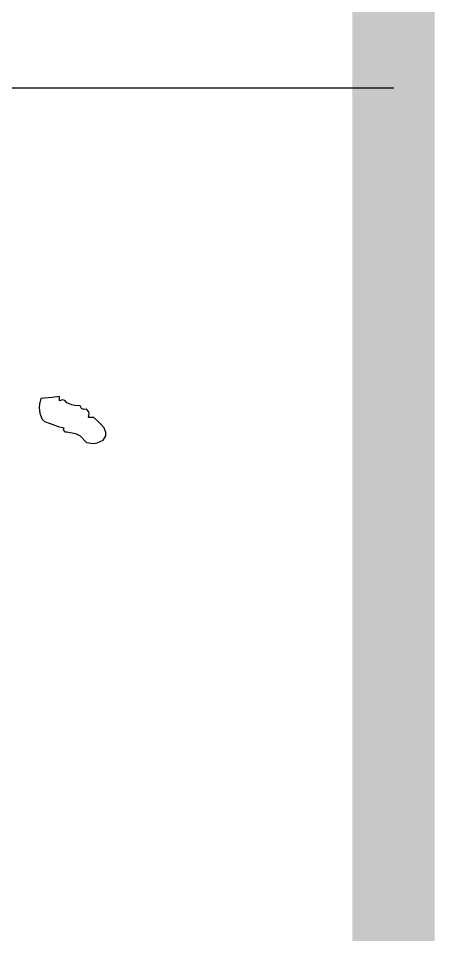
# Model space of a CAD drawing. Extents: x -737978 to 768813, y -372247 to 1140308.
# Drawn here: x -95080 to -94575, y -248852 to -247742 of the extents above; entities that cross this region are included whole.
import ezdxf

# ---------------------------------------------------------------- set-up
doc = ezdxf.new("R2010")
doc.units = 0
doc.header["$LTSCALE"] = 1000
doc.header["$MEASUREMENT"] = 0
doc.layers.get('0').update_dxf_attribs({"linetype": 'CONTINUOUS'})
doc.layers.add('PUB_TITLE', color=4, linetype='CONTINUOUS')

# ---------------------------------------------------------------- blocks, each defined once
blk = doc.blocks.new('黄履优')
for p, q in [((1.436974, 0.478436), (1.435887, 0.473884)), ((1.442993, 0.478909), (1.436974, 0.478436)), ((1.446, 0.479243), (1.442993, 0.478909)), ((1.451977, 0.480103), (1.446, 0.479243)), ((1.451977, 0.478769), (1.451977, 0.480103)), ((1.451977, 0.478102), (1.451977, 0.478769)), ((1.451977, 0.476769), (1.451977, 0.478102)), ((1.454267, 0.477571), (1.451977, 0.476769)), ((1.456291, 0.476993), (1.454267, 0.477571)), ((1.457811, 0.475102), (1.456291, 0.476993)), ((1.435887, 0.473884), (1.435711, 0.471426)), ((1.435711, 0.471426), (1.43614, 0.466766)), ((1.461921, 0.473398), (1.457811, 0.475102)), ((1.464207, 0.47287), (1.461921, 0.473398)), ((1.468647, 0.472601), (1.464207, 0.47287)), ((1.469663, 0.470609), (1.468647, 0.472601)), ((1.471445, 0.469718), (1.469663, 0.470609)), ((1.473648, 0.4701), (1.471445, 0.469718)), ((1.475385, 0.467969), (1.473648, 0.4701)), ((1.43614, 0.466766), (1.437758, 0.462338)), ((1.437758, 0.462338), (1.440047, 0.46005)), ((1.475315, 0.463432), (1.475845, 0.46613)), ((1.476982, 0.463432), (1.475315, 0.463432)), ((1.475845, 0.46613), (1.475385, 0.467969)), ((1.477816, 0.463432), (1.476982, 0.463432)), ((1.479483, 0.463432), (1.477816, 0.463432)), ((1.482817, 0.460098), (1.479483, 0.463432)), ((1.440047, 0.46005), (1.444475, 0.458431)), ((1.444475, 0.458431), (1.448719, 0.456833)), ((1.448719, 0.456833), (1.450903, 0.456161)), ((1.450903, 0.456161), (1.455311, 0.455097)), ((1.455311, 0.455097), (1.454792, 0.453513)), ((1.484484, 0.458431), (1.482817, 0.460098)), ((1.487818, 0.455097), (1.484484, 0.458431)), ((1.489171, 0.451318), (1.487818, 0.455097)), ((1.454792, 0.453513), (1.456145, 0.451709)), ((1.456145, 0.451709), (1.457811, 0.451763)), ((1.457811, 0.451763), (1.46486, 0.450512)), ((1.46486, 0.450512), (1.468626, 0.44853)), ((1.468626, 0.44853), (1.473648, 0.443428)), ((1.486984, 0.445095), (1.488945, 0.448599)), ((1.488945, 0.448599), (1.489171, 0.451318)), ((1.473648, 0.443428), (1.478952, 0.442552)), ((1.478952, 0.442552), (1.482059, 0.44294)), ((1.482059, 0.44294), (1.486984, 0.445095))]:
    blk.add_line(p, q)
blk = doc.blocks.new('TQ1')
at = {"layer": 'PUB_TITLE'}
blk.add_line((-49854.76, -404654.76), (-43854.76, -404654.76), dxfattribs=at)
at = {"xscale": 1056, "yscale": 1056, "zscale": 1056}
blk.add_blockref('黄履优', (-45670.41, -405422.44), dxfattribs=at)

msp = doc.modelspace()

# ---------------------------------------------------------------- linework, layer by layer
at = {"layer": 'PUB_TITLE', "color": 6, "const_width": 100}
msp.add_lwpolyline([(-217225.1, -267609.7), (-94625.1, -267609.7), (-94625.1, -210209.7), (-217225.1, -210209.7)], close=True, dxfattribs=at)

# ---------------------------------------------------------------- block references
at = {"xscale": 1.433507481003284, "yscale": 1.433507481003284, "zscale": 1.433507481003284}
msp.add_blockref('TQ1', (-31759, 332248.9), dxfattribs=at)

doc.saveas('drawing.dxf')
